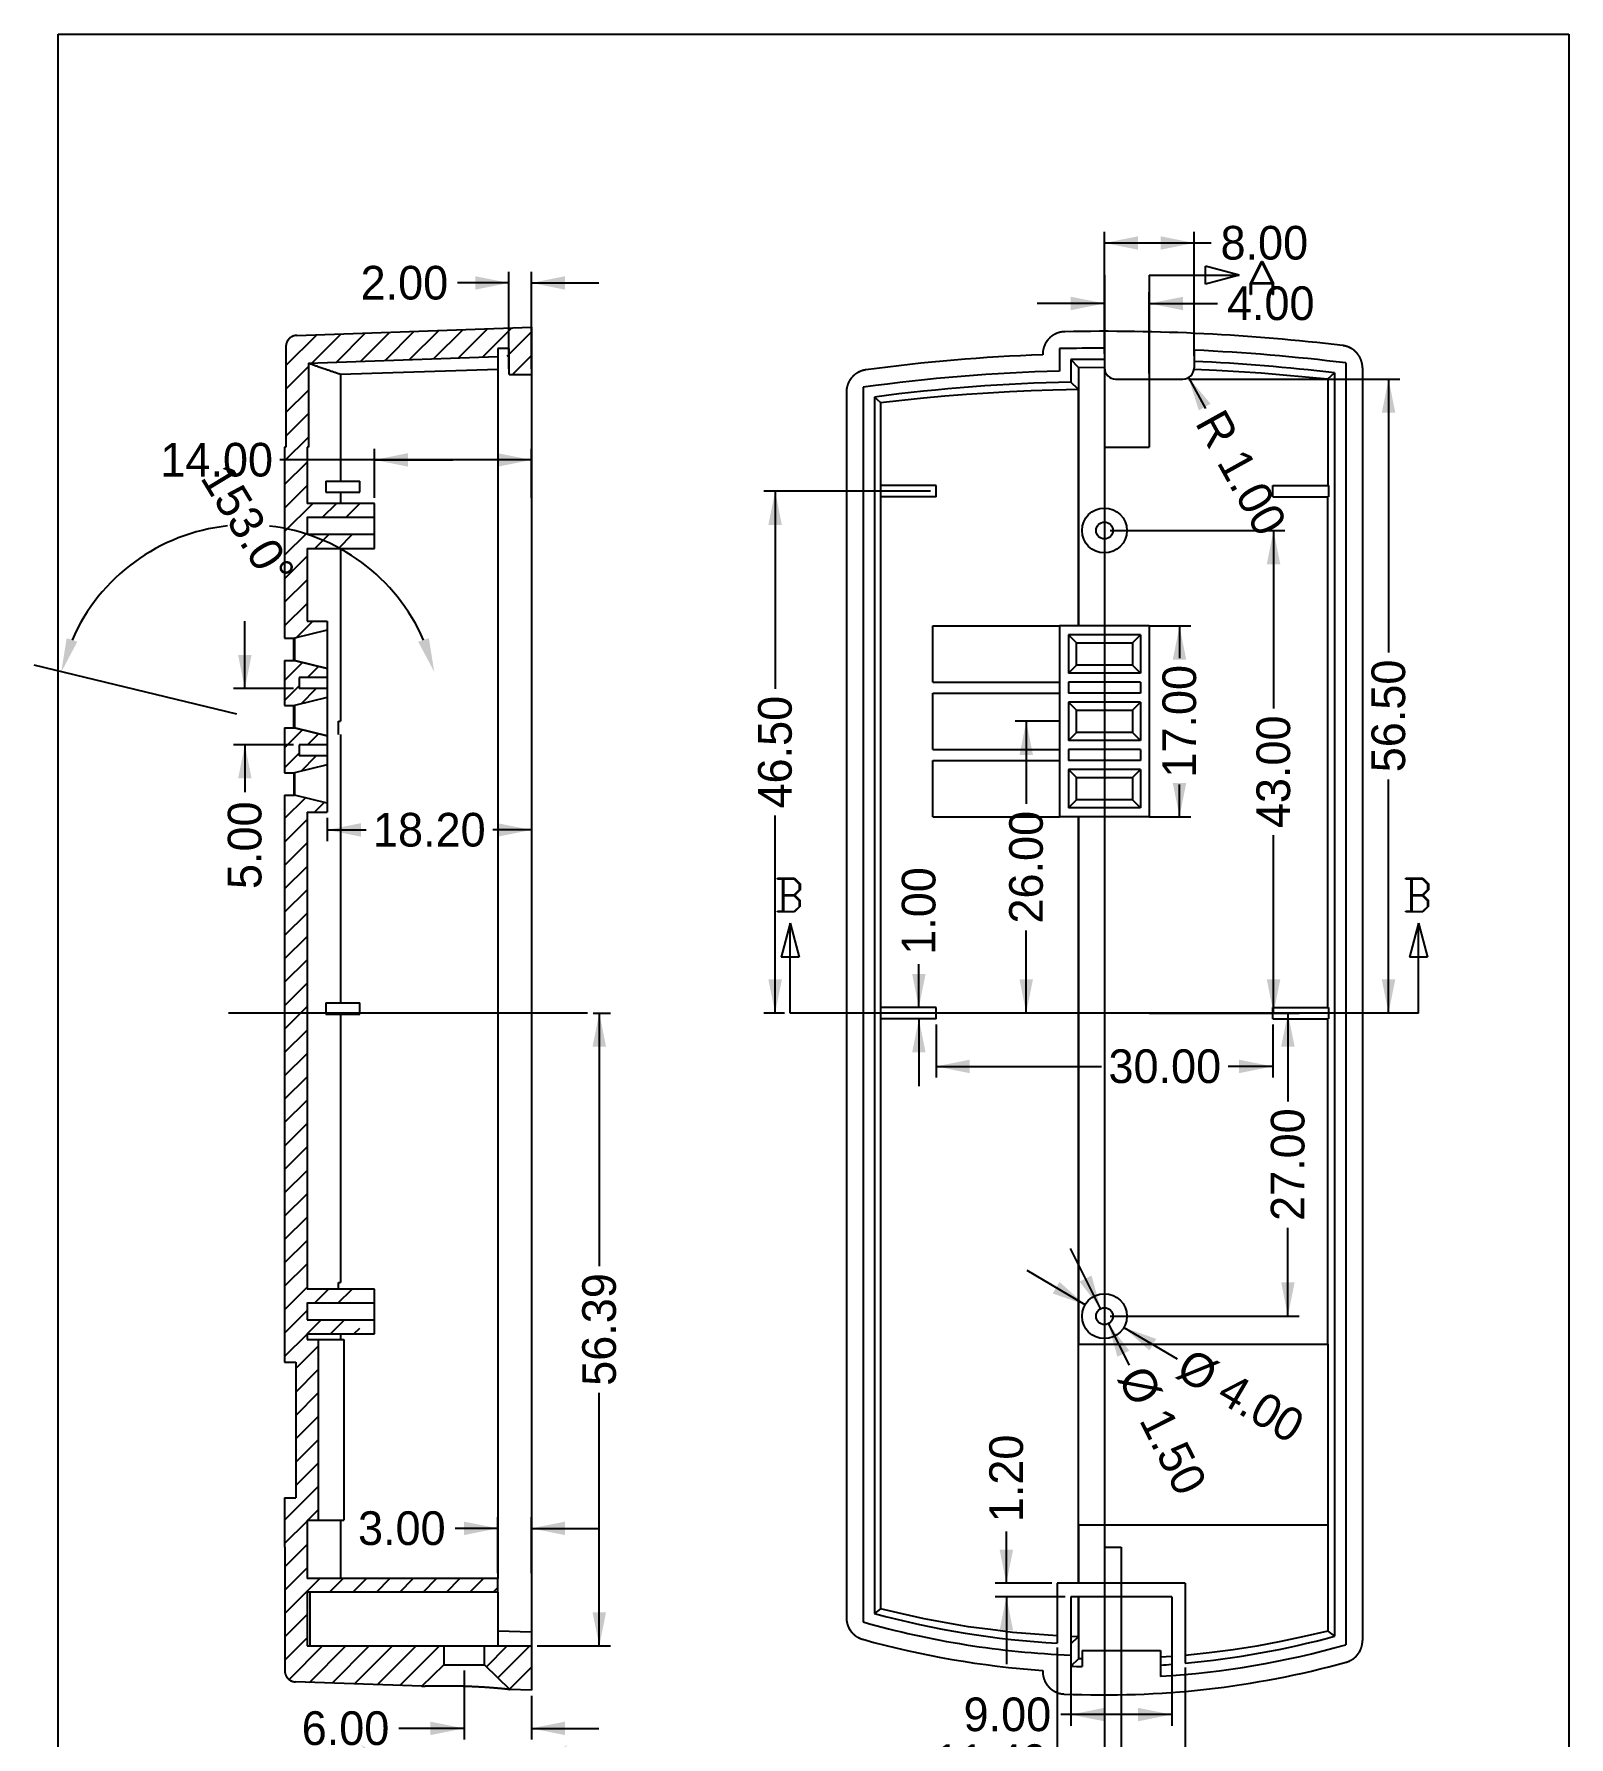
# Model space of a CAD drawing. Extents: x -373 to 90, y -105 to 127.
# Drawn here: x -46.4 to 90.4, y -24.5 to 127.2 of the extents above; entities that cross this region are included whole.
import ezdxf

# ---------------------------------------------------------------- set-up
doc = ezdxf.new("R2010")
doc.units = 0
doc.header["$MEASUREMENT"] = 0
doc.linetypes.add('DASHED', pattern=[0])
doc.linetypes.add('SOLID', pattern=[0])
doc.layers.get('Defpoints').update_dxf_attribs({"linetype": 'CONTINUOUS'})
doc.layers.add('254', color=7, linetype='SOLID')
doc.layers.add('255', color=7, linetype='SOLID')
doc.dimstyles.get("Standard").update_dxf_attribs({"dimtxt": 0.18, "dimasz": 0.18, "dimexe": 0.18, "dimexo": 0.0625, "dimgap": 0.09, "dimtad": 0, "dimtih": 1, "dimtoh": 1, "dimdec": 4, "dimzin": 0, "dimtxsty": 'STANDARD', "dimcen": 0.09, "dimazin": 3, "dimtfac": 1, "dimtdec": 4, "dimtofl": 0, "dimtmove": 0, "dimatfit": 3, "dimtolj": 1, "dimtzin": 0})

# ---------------------------------------------------------------- blocks, each defined once
blk = doc.blocks.new('*D23')
at = {"layer": '255', "color": 4, "linetype": 'SOLID'}
for p, q in [((-16.07, 85.91), (-16.07, 90.29)), ((-2.07, 85.91), (-2.07, 90.29)), ((-18.48, 89.29), (-24.48, 89.29)), ((-9.07, 89.29), (-18.48, 89.29)), ((-16.07, 89.29), (-9.07, 89.29)), ((-2.07, 89.29), (-9.07, 89.29))]:
    blk.add_line(p, q, dxfattribs=at)
for points in [[(-13.07, 89.89), (-13.07, 88.69), (-16.07, 89.29)], [(-5.07, 88.69), (-5.07, 89.89), (-2.07, 89.29)]]:
    blk.add_solid(points, dxfattribs=at)
at = {"layer": '255', "color": 4, "linetype": 'SOLID', "insert": (-30.12, 89.29), "char_height": 3, "attachment_point": 5}
blk.add_mtext('{\\H3.000000;14.00}', dxfattribs=at)
blk = doc.blocks.new('*D27')
at = {"layer": '255', "color": 4, "linetype": 'SOLID'}
for p, q in [((48.66, 13.67), (45.96, 19.03)), ((49.34, 12.33), (51.19, 8.64))]:
    blk.add_line(p, q, dxfattribs=at)
for points in [[(46.78, 16.08), (47.85, 16.62), (48.66, 13.67)], [(51.22, 9.92), (50.15, 9.38), (49.34, 12.33)]]:
    blk.add_solid(points, dxfattribs=at)
at = {"layer": '255', "color": 4, "linetype": 'SOLID', "insert": (54.14, 2.8), "char_height": 3, "attachment_point": 5, "rotation": 296.732}
blk.add_mtext('{\\H3.000000;%%C 1.50}', dxfattribs=at)
blk = doc.blocks.new('*D28')
at = {"layer": '255', "color": 4, "linetype": 'SOLID'}
for p, q in [((47.28, 14.01), (42.1, 17.06)), ((50.72, 11.99), (55.48, 9.19))]:
    blk.add_line(p, q, dxfattribs=at)
for points in [[(44.39, 15.02), (44.99, 16.05), (47.28, 14.01)], [(53.61, 10.98), (53.01, 9.95), (50.72, 11.99)]]:
    blk.add_solid(points, dxfattribs=at)
at = {"layer": '255', "color": 4, "linetype": 'SOLID', "insert": (61.12, 5.87), "char_height": 3, "attachment_point": 5, "rotation": 329.5379}
blk.add_mtext('{\\H3.000000;%%C 4.00}', dxfattribs=at)
blk = doc.blocks.new('*D29')
at = {"layer": '255', "color": 4, "linetype": 'SOLID'}
blk.add_line((56.48, 96.63), (58.01, 93.87), dxfattribs=at)
blk.add_solid([(58.46, 94.29), (57.41, 93.71), (56.48, 96.63)], dxfattribs=at)
at = {"layer": '255', "color": 4, "linetype": 'SOLID', "insert": (61.18, 88.14), "char_height": 3, "attachment_point": 5, "rotation": 298.9651}
blk.add_mtext('{\\H3.000000;R 1.00}', dxfattribs=at)
blk = doc.blocks.new('*D30')
at = {"layer": '255', "color": 4, "linetype": 'SOLID'}
for p, q in [((32.46, 40.5), (32.46, 44.35)), ((33.5, 40.5), (31.46, 40.5)), ((33.5, 39.5), (31.46, 39.5)), ((32.46, 39.5), (32.46, 33.5))]:
    blk.add_line(p, q, dxfattribs=at)
for points in [[(31.86, 43.5), (33.06, 43.5), (32.46, 40.5)], [(33.06, 36.5), (31.86, 36.5), (32.46, 39.5)]]:
    blk.add_solid(points, dxfattribs=at)
at = {"layer": '255', "color": 4, "linetype": 'SOLID', "insert": (32.46, 49.1), "char_height": 3, "attachment_point": 5, "rotation": 90}
blk.add_mtext('{\\H3.000000;1.00}', dxfattribs=at)
blk = doc.blocks.new('*D31')
at = {"layer": '255', "color": 4, "linetype": 'SOLID'}
for p, q in [((40.26, -10.8), (40.26, -6.2)), ((44.3, -10.8), (39.26, -10.8)), ((45.5, -12), (39.26, -12)), ((40.26, -12), (40.26, -18))]:
    blk.add_line(p, q, dxfattribs=at)
for points in [[(39.66, -7.8), (40.86, -7.8), (40.26, -10.8)], [(40.86, -15), (39.66, -15), (40.26, -12)]]:
    blk.add_solid(points, dxfattribs=at)
at = {"layer": '255', "color": 4, "linetype": 'SOLID', "insert": (40.26, -1.46), "char_height": 3, "attachment_point": 5, "rotation": 90}
blk.add_mtext('{\\H3.000000;1.20}', dxfattribs=at)
blk = doc.blocks.new('*D32')
at = {"layer": '255', "color": 4, "linetype": 'SOLID'}
for p, q in [((64.5, 40), (66.35, 40)), ((65.35, 40), (65.35, 32.14)), ((65.35, 13), (65.35, 20.86)), ((49.5, 13), (66.35, 13))]:
    blk.add_line(p, q, dxfattribs=at)
for points in [[(65.95, 37), (64.75, 37), (65.35, 40)], [(64.75, 16), (65.95, 16), (65.35, 13)]]:
    blk.add_solid(points, dxfattribs=at)
at = {"layer": '255', "color": 4, "linetype": 'SOLID', "insert": (65.35, 26.5), "char_height": 3, "attachment_point": 5, "rotation": 90}
blk.add_mtext('{\\H3.000000;27.00}', dxfattribs=at)
blk = doc.blocks.new('*D33')
at = {"layer": '255', "color": 4, "linetype": 'SOLID'}
for p, q in [((56.5, 96.5), (75.32, 96.5)), ((74.32, 96.5), (74.32, 72.12)), ((74.32, 40), (74.32, 60.83)), ((76.5, 40), (73.32, 40))]:
    blk.add_line(p, q, dxfattribs=at)
for points in [[(74.92, 93.5), (73.72, 93.5), (74.32, 96.5)], [(73.72, 43), (74.92, 43), (74.32, 40)]]:
    blk.add_solid(points, dxfattribs=at)
at = {"layer": '255', "color": 4, "linetype": 'SOLID', "insert": (74.32, 66.48), "char_height": 3, "attachment_point": 5, "rotation": 90}
blk.add_mtext('{\\H3.000000;56.50}', dxfattribs=at)
blk = doc.blocks.new('*D34')
at = {"layer": '255', "color": 4, "linetype": 'SOLID'}
for p, q in [((33.5, 86.5), (18.65, 86.5)), ((19.65, 86.5), (19.65, 68.89)), ((19.65, 40), (19.65, 57.61)), ((20.5, 40), (18.65, 40))]:
    blk.add_line(p, q, dxfattribs=at)
for points in [[(20.25, 83.5), (19.05, 83.5), (19.65, 86.5)], [(19.05, 43), (20.25, 43), (19.65, 40)]]:
    blk.add_solid(points, dxfattribs=at)
at = {"layer": '255', "color": 4, "linetype": 'SOLID', "insert": (19.65, 63.25), "char_height": 3, "attachment_point": 5, "rotation": 90}
blk.add_mtext('{\\H3.000000;46.50}', dxfattribs=at)
blk = doc.blocks.new('*D35')
at = {"layer": '255', "color": 4, "linetype": 'SOLID'}
for p, q in [((49.5, 83), (65.07, 83)), ((64.07, 83), (64.07, 67.14)), ((64.07, 40), (64.07, 55.86)), ((53, 40), (65.07, 40))]:
    blk.add_line(p, q, dxfattribs=at)
for points in [[(64.67, 80), (63.47, 80), (64.07, 83)], [(63.47, 43), (64.67, 43), (64.07, 40)]]:
    blk.add_solid(points, dxfattribs=at)
at = {"layer": '255', "color": 4, "linetype": 'SOLID', "insert": (64.07, 61.5), "char_height": 3, "attachment_point": 5, "rotation": 90}
blk.add_mtext('{\\H3.000000;43.00}', dxfattribs=at)
blk = doc.blocks.new('*D36')
at = {"layer": '255', "color": 4, "linetype": 'SOLID'}
for p, q in [((53, 74.5), (56.69, 74.5)), ((55.69, 74.5), (55.69, 71.64)), ((55.69, 57.5), (55.69, 60.36)), ((53, 57.5), (56.69, 57.5))]:
    blk.add_line(p, q, dxfattribs=at)
for points in [[(56.29, 71.5), (55.09, 71.5), (55.69, 74.5)], [(55.09, 60.5), (56.29, 60.5), (55.69, 57.5)]]:
    blk.add_solid(points, dxfattribs=at)
at = {"layer": '255', "color": 4, "linetype": 'SOLID', "insert": (55.69, 66), "char_height": 3, "attachment_point": 5, "rotation": 90}
blk.add_mtext('{\\H3.000000;17.00}', dxfattribs=at)
blk = doc.blocks.new('*D37')
at = {"layer": '255', "color": 4, "linetype": 'SOLID'}
for p, q in [((45, 66), (41.03, 66)), ((42.03, 66), (42.03, 58.64)), ((42.03, 40), (42.03, 47.36)), ((46.14, 40), (41.03, 40))]:
    blk.add_line(p, q, dxfattribs=at)
for points in [[(42.63, 63), (41.43, 63), (42.03, 66)], [(41.43, 43), (42.63, 43), (42.03, 40)]]:
    blk.add_solid(points, dxfattribs=at)
at = {"layer": '255', "color": 4, "linetype": 'SOLID', "insert": (42.03, 53), "char_height": 3, "attachment_point": 5, "rotation": 90}
blk.add_mtext('{\\H3.000000;26.00}', dxfattribs=at)
blk = doc.blocks.new('*D38')
at = {"layer": '255', "color": 4, "linetype": 'SOLID'}
for p, q in [((44.8, -16.53), (44.8, -27.67)), ((56.2, -18.31), (56.2, -27.67)), ((44.8, -26.67), (44.52, -26.67)), ((44.8, -26.67), (44.8, -26.67)), ((56.2, -26.67), (44.8, -26.67))]:
    blk.add_line(p, q, dxfattribs=at)
for points in [[(47.8, -26.07), (47.8, -27.27), (44.8, -26.67)], [(53.2, -27.27), (53.2, -26.07), (56.2, -26.67)]]:
    blk.add_solid(points, dxfattribs=at)
at = {"layer": '255', "color": 4, "linetype": 'SOLID', "insert": (38.87, -26.67), "char_height": 3, "attachment_point": 5}
blk.add_mtext('{\\H3.000000;11.40}', dxfattribs=at)
blk = doc.blocks.new('*D40')
at = {"layer": '255', "color": 4, "linetype": 'SOLID'}
for p, q in [((46, -14.54), (46, -23.5)), ((55, -15.46), (55, -23.5)), ((46, -22.5), (45.1, -22.5)), ((46, -22.5), (46, -22.5)), ((55, -22.5), (46, -22.5))]:
    blk.add_line(p, q, dxfattribs=at)
for points in [[(49, -21.9), (49, -23.1), (46, -22.5)], [(52, -23.1), (52, -21.9), (55, -22.5)]]:
    blk.add_solid(points, dxfattribs=at)
at = {"layer": '255', "color": 4, "linetype": 'SOLID', "insert": (40.35, -22.5), "char_height": 3, "attachment_point": 5}
blk.add_mtext('{\\H3.000000;9.00}', dxfattribs=at)
blk = doc.blocks.new('*D41')
at = {"layer": '255', "color": 4, "linetype": 'SOLID'}
for p, q in [((34, 39), (34, 34.25)), ((64, 39), (64, 34.25)), ((34, 35.25), (48.74, 35.25)), ((64, 35.25), (60.02, 35.25))]:
    blk.add_line(p, q, dxfattribs=at)
for points in [[(37, 35.85), (37, 34.65), (34, 35.25)], [(61, 34.65), (61, 35.85), (64, 35.25)]]:
    blk.add_solid(points, dxfattribs=at)
at = {"layer": '255', "color": 4, "linetype": 'SOLID', "insert": (54.38, 35.25), "char_height": 3, "attachment_point": 5}
blk.add_mtext('{\\H3.000000;30.00}', dxfattribs=at)
blk = doc.blocks.new('*D42')
at = {"layer": '255', "color": 4, "linetype": 'SOLID'}
for p, q in [((49, 98.75), (49, 109.62)), ((57, 98.57), (57, 109.62)), ((49, 108.62), (57, 108.62)), ((57, 108.62), (57, 108.62)), ((57, 108.62), (58.5, 108.62))]:
    blk.add_line(p, q, dxfattribs=at)
for points in [[(52, 109.22), (52, 108.02), (49, 108.62)], [(54, 108.02), (54, 109.22), (57, 108.62)]]:
    blk.add_solid(points, dxfattribs=at)
at = {"layer": '255', "color": 4, "linetype": 'SOLID', "insert": (63.25, 108.62), "char_height": 3, "attachment_point": 5}
blk.add_mtext('{\\H3.000000;8.00}', dxfattribs=at)
blk = doc.blocks.new('*D43')
at = {"layer": '255', "color": 4, "linetype": 'SOLID'}
for p, q in [((49, 105.25), (49, 102.23)), ((49, 103.23), (43, 103.23)), ((53, 97), (53, 104.23)), ((53, 103.23), (59.07, 103.23))]:
    blk.add_line(p, q, dxfattribs=at)
for points in [[(46, 102.63), (46, 103.83), (49, 103.23)], [(56, 103.83), (56, 102.63), (53, 103.23)]]:
    blk.add_solid(points, dxfattribs=at)
at = {"layer": '255', "color": 4, "linetype": 'SOLID', "insert": (63.82, 103.23), "char_height": 3, "attachment_point": 5}
blk.add_mtext('{\\H3.000000;4.00}', dxfattribs=at)
blk = doc.blocks.new('*D44')
at = {"layer": '255', "color": 0, "linetype": 'SOLID'}
for p, q in [((-17.98, -25.9), (-19.06, -26.95)), ((1.85, -25.9), (2.93, -26.95))]:
    blk.add_line(p, q, dxfattribs=at)
for start, end in [(237.4754, 243.2197), (295.2789, 302.5246)]:
    blk.add_arc((-8.07, -16.33), 12.79, start, end, dxfattribs=at)
for points in [[(-15.26, -27.49), (-14.62, -26.72), (-17.26, -25.21)], [(-1.51, -26.72), (-0.88, -27.49), (1.13, -25.21)]]:
    blk.add_solid(points, dxfattribs=at)
at = {"layer": 'Defpoints', "color": 0, "linetype": 'SOLID'}
for p in [(-8.07, -16.33), (-8.07, -16.33), (-17.26, -25.21), (1.13, -25.21), (-4.69, -28.66)]:
    blk.add_point(p, dxfattribs=at)
at = {"layer": '255', "color": 0, "linetype": 'SOLID', "insert": (-8.07, -29.11), "char_height": 3, "attachment_point": 5, "rotation": 356.1299}
blk.add_mtext('\\A1;92.0°', dxfattribs=at)
blk = doc.blocks.new('*D45')
at = {"layer": '255', "color": 4, "linetype": 'SOLID'}
for p, q in [((-8.07, -18.57), (-8.07, -24.73)), ((-2.07, -20.82), (-2.07, -24.73)), ((-8.07, -23.73), (-13.9, -23.73)), ((-2.07, -23.73), (3.93, -23.73))]:
    blk.add_line(p, q, dxfattribs=at)
for points in [[(-11.07, -24.33), (-11.07, -23.13), (-8.07, -23.73)], [(0.93, -23.13), (0.93, -24.33), (-2.07, -23.73)]]:
    blk.add_solid(points, dxfattribs=at)
at = {"layer": '255', "color": 4, "linetype": 'SOLID', "insert": (-18.64, -23.73), "char_height": 3, "attachment_point": 5}
blk.add_mtext('{\\H3.000000;6.00}', dxfattribs=at)
blk = doc.blocks.new('*D46')
at = {"layer": '255', "color": 4, "linetype": 'SOLID'}
for p, q in [((3.43, 40), (4.98, 40)), ((3.98, 40), (3.98, 17.45)), ((3.98, -16.39), (3.98, 6.16)), ((-1.57, -16.39), (4.98, -16.39))]:
    blk.add_line(p, q, dxfattribs=at)
for points in [[(4.58, 37), (3.38, 37), (3.98, 40)], [(3.38, -13.39), (4.58, -13.39), (3.98, -16.39)]]:
    blk.add_solid(points, dxfattribs=at)
at = {"layer": '255', "color": 4, "linetype": 'SOLID', "insert": (3.98, 11.81), "char_height": 3, "attachment_point": 5, "rotation": 90}
blk.add_mtext('{\\H3.000000;56.39}', dxfattribs=at)
blk = doc.blocks.new('*D47')
at = {"layer": '255', "color": 4, "linetype": 'SOLID'}
for p, q in [((-5.07, -5.91), (-8.88, -5.91)), ((-5.07, -9.89), (-5.07, -4.91)), ((-2.07, -9.89), (-2.07, -4.91)), ((-2.07, -5.91), (3.93, -5.91))]:
    blk.add_line(p, q, dxfattribs=at)
for points in [[(-8.07, -6.51), (-8.07, -5.31), (-5.07, -5.91)], [(0.93, -5.31), (0.93, -6.51), (-2.07, -5.91)]]:
    blk.add_solid(points, dxfattribs=at)
at = {"layer": '255', "color": 4, "linetype": 'SOLID', "insert": (-13.62, -5.91), "char_height": 3, "attachment_point": 5}
blk.add_mtext('{\\H3.000000;3.00}', dxfattribs=at)
blk = doc.blocks.new('*D48')
at = {"layer": '255', "color": 4, "linetype": 'SOLID'}
for p, q in [((-27.61, 68.91), (-27.61, 74.91)), ((-23.27, 68.91), (-28.61, 68.91)), ((-23.27, 63.91), (-28.61, 63.91)), ((-27.61, 63.91), (-27.61, 59.7))]:
    blk.add_line(p, q, dxfattribs=at)
for points in [[(-28.21, 71.91), (-27.01, 71.91), (-27.61, 68.91)], [(-27.01, 60.91), (-28.21, 60.91), (-27.61, 63.91)]]:
    blk.add_solid(points, dxfattribs=at)
at = {"layer": '255', "color": 4, "linetype": 'SOLID', "insert": (-27.61, 54.96), "char_height": 3, "attachment_point": 5, "rotation": 90}
blk.add_mtext('{\\H3.000000;5.00}', dxfattribs=at)
blk = doc.blocks.new('*D49')
at = {"layer": '255', "color": 4, "linetype": 'SOLID'}
for p, q in [((-20.27, 57.41), (-20.27, 55.32)), ((-20.27, 56.32), (-16.81, 56.32)), ((-2.07, 56.32), (-5.52, 56.32)), ((-2.07, 57.41), (-2.07, 55.32))]:
    blk.add_line(p, q, dxfattribs=at)
for points in [[(-17.27, 56.92), (-17.27, 55.72), (-20.27, 56.32)], [(-5.07, 55.72), (-5.07, 56.92), (-2.07, 56.32)]]:
    blk.add_solid(points, dxfattribs=at)
at = {"layer": '255', "color": 4, "linetype": 'SOLID', "insert": (-11.17, 56.32), "char_height": 3, "attachment_point": 5}
blk.add_mtext('{\\H3.000000;18.20}', dxfattribs=at)
blk = doc.blocks.new('*D50')
at = {"layer": '255', "color": 0, "linetype": 'SOLID'}
blk.add_line((-28.32, 66.65), (-46.4, 70.99), dxfattribs=at)
for start, end in [(96.0542, 156.4305), (23.5695, 83.5271)]:
    blk.add_arc((-27.35, 66.41), 17.09, start, end, dxfattribs=at)
for points in [[(-42.54, 73.09), (-43.49, 73.41), (-43.97, 70.4)], [(-11.21, 73.41), (-12.16, 73.09), (-10.73, 70.4)]]:
    blk.add_solid(points, dxfattribs=at)
at = {"layer": 'Defpoints', "color": 0, "linetype": 'SOLID'}
for p in [(-19.99, 81.84), (-10.73, 70.4), (-27.35, 66.41), (-27.35, 66.41), (-10.73, 62.42)]:
    blk.add_point(p, dxfattribs=at)
at = {"layer": '255', "color": 0, "linetype": 'SOLID', "insert": (-27.35, 83.5), "char_height": 3, "attachment_point": 5, "rotation": 301.2898}
blk.add_mtext('\\A1;153.0°', dxfattribs=at)
blk = doc.blocks.new('*D51')
at = {"layer": '255', "color": 4, "linetype": 'SOLID'}
for p, q in [((-4.07, 105.06), (-8.65, 105.06)), ((-4.07, 97.41), (-4.07, 106.06)), ((-2.07, 97.41), (-2.07, 106.06)), ((-2.07, 105.06), (3.93, 105.06))]:
    blk.add_line(p, q, dxfattribs=at)
for points in [[(-7.07, 104.46), (-7.07, 105.66), (-4.07, 105.06)], [(0.93, 105.66), (0.93, 104.46), (-2.07, 105.06)]]:
    blk.add_solid(points, dxfattribs=at)
at = {"layer": '255', "color": 4, "linetype": 'SOLID', "insert": (-13.39, 105.06), "char_height": 3, "attachment_point": 5}
blk.add_mtext('{\\H3.000000;2.00}', dxfattribs=at)

msp = doc.modelspace()

# ---------------------------------------------------------------- linework, layer by layer
at = {"layer": '254', "color": 4, "linetype": 'SOLID'}
for p, q in [((-44.254, -104.711), (-44.254, 127.235)), ((-44.254, 127.235), (90.399, 127.235)), ((90.399, 127.235), (90.399, -104.711))]:
    msp.add_line(p, q, dxfattribs=at)
at = {"layer": '255', "color": 1, "linetype": 'SOLID'}
for p, q in [((58, 104.946), (58, 106.554)), ((61, 105.75), (58, 106.554)), ((62.014, 105.012), (62.997, 106.978)), ((63.037, 106.903), (62.1, 105.029)), ((62.997, 106.978), (63.077, 106.978)), ((63.974, 105.029), (63.037, 106.903)), ((63.077, 106.978), (64.06, 105.012)), ((53, 105.75), (61, 105.75)), ((61, 105.75), (58, 104.946)), ((62.014, 104.02), (62.014, 105.012)), ((62.087, 104.972), (62.087, 104.02)), ((63.987, 104.972), (62.087, 104.972)), ((63.974, 105.029), (62.1, 105.029)), ((63.987, 104.02), (63.987, 104.972)), ((64.06, 104.02), (64.06, 105.012)), ((62.087, 104.02), (62.014, 104.02)), ((64.06, 104.02), (63.987, 104.02)), ((19.87, 52.019), (21.366, 52.019)), ((19.87, 51.948), (19.87, 52.019)), ((20.335, 51.948), (19.87, 51.948)), ((20.335, 49.076), (20.335, 51.948)), ((20.392, 51.945), (20.392, 50.529)), ((21.335, 51.945), (20.392, 51.945)), ((21.808, 51.471), (21.335, 51.945)), ((21.366, 52.019), (21.881, 51.508)), ((75.87, 52.019), (77.366, 52.019)), ((75.87, 51.948), (75.87, 52.019)), ((76.335, 51.948), (75.87, 51.948)), ((76.335, 49.076), (76.335, 51.948)), ((76.392, 51.945), (76.392, 50.529)), ((77.335, 51.945), (76.392, 51.945)), ((77.808, 51.471), (77.335, 51.945)), ((77.366, 52.019), (77.881, 51.508)), ((20.392, 50.529), (21.335, 50.529)), ((20.392, 50.456), (20.392, 49.042)), ((21.335, 50.456), (20.392, 50.456)), ((21.808, 51.002), (21.335, 50.529)), ((21.808, 49.984), (21.335, 50.456)), ((21.881, 50.994), (21.402, 50.519)), ((21.402, 50.519), (21.881, 50.029)), ((21.808, 51.002), (21.808, 51.471)), ((21.881, 51.508), (21.881, 50.994)), ((76.392, 50.529), (77.335, 50.529)), ((76.392, 50.456), (76.392, 49.042)), ((77.335, 50.456), (76.392, 50.456)), ((77.808, 51.002), (77.335, 50.529)), ((77.808, 49.984), (77.335, 50.456)), ((77.881, 50.994), (77.402, 50.519)), ((77.402, 50.519), (77.881, 50.029)), ((77.808, 51.002), (77.808, 51.471)), ((77.881, 51.508), (77.881, 50.994)), ((19.87, 49.076), (20.335, 49.076)), ((19.87, 49.019), (19.87, 49.076)), ((21.366, 49.019), (19.87, 49.019)), ((20.392, 49.042), (21.335, 49.042)), ((21.808, 49.514), (21.335, 49.042)), ((21.881, 49.515), (21.366, 49.019)), ((21.808, 49.514), (21.808, 49.984)), ((21.881, 49.515), (21.881, 50.029)), ((75.87, 49.076), (76.335, 49.076)), ((75.87, 49.019), (75.87, 49.076)), ((77.366, 49.019), (75.87, 49.019)), ((76.392, 49.042), (77.335, 49.042)), ((77.808, 49.514), (77.335, 49.042)), ((77.881, 49.515), (77.366, 49.019)), ((77.808, 49.514), (77.808, 49.984)), ((77.881, 49.515), (77.881, 50.029)), ((21, 48), (20.196, 45)), ((21, 48), (21.804, 45)), ((21, 40), (21, 48)), ((77, 48), (76.196, 45)), ((77, 48), (77.804, 45)), ((77, 40), (77, 48)), ((21.804, 45), (20.196, 45)), ((77.804, 45), (76.196, 45))]:
    msp.add_line(p, q, dxfattribs=at)
at = {"layer": '255', "color": 1, "linetype": 'DASHED'}
for p, q in [((49, 105.75), (49, -25.75)), ((53, 105.75), (53, 90.412)), ((49, 90.412), (53, 90.412)), ((2.934, 40), (-29.066, 40)), ((77, 40), (21, 40)), ((49, -7.588), (50.5, -7.588)), ((50.5, -7.588), (50.5, -25.75))]:
    msp.add_line(p, q, dxfattribs=at)
at = {"layer": '255', "color": 6, "linetype": 'SOLID'}
for p, q in [((-23.952, 97.703), (-21.206, 100.448)), ((-21.623, 97.933), (-19.032, 100.524)), ((-19.449, 98.009), (-16.858, 100.6)), ((-17.275, 98.085), (-14.684, 100.676)), ((-15.101, 98.161), (-12.51, 100.752)), ((-12.927, 98.237), (-10.336, 100.828)), ((-10.753, 98.313), (-8.161, 100.904)), ((-8.578, 98.389), (-5.987, 100.98)), ((-6.404, 98.465), (-3.813, 101.056)), ((-4.23, 98.541), (-2.066, 100.705)), ((-23.666, 100.087), (-23.664, 100.089)), ((-23.952, 95.605), (-21.948, 97.608)), ((-3.761, 96.912), (-2.066, 98.607)), ((-23.952, 93.507), (-21.948, 95.51)), ((-23.952, 91.408), (-21.948, 93.412)), ((-24.066, 89.196), (-21.948, 91.314)), ((-24.066, 87.098), (-22.066, 89.098)), ((-24.066, 84.999), (-22.066, 86.999)), ((-24.066, 82.901), (-21.555, 85.412)), ((-20.707, 84.162), (-19.457, 85.412)), ((-18.609, 84.162), (-17.366, 85.405)), ((-24.066, 80.803), (-22.066, 82.803)), ((-21.359, 81.412), (-20.109, 82.662)), ((-19.261, 81.412), (-18.011, 82.662)), ((-24.066, 78.705), (-22.066, 80.705)), ((-24.066, 76.607), (-22.066, 78.607)), ((-24.066, 74.508), (-22.066, 76.508)), ((-23.027, 73.449), (-21.564, 74.912)), ((-20.266, 74.112), (-20.266, 74.112)), ((-24.066, 71.412), (-24.066, 71.412)), ((-24.066, 69.637), (-22.464, 71.24)), ((-22.016, 69.912), (-21.032, 70.896)), ((-24.066, 67.862), (-22.766, 69.162)), ((-22.602, 67.551), (-21.241, 68.912)), ((-20.266, 68.112), (-20.266, 68.112)), ((-24.066, 65.412), (-24.066, 65.412)), ((-24.066, 63.637), (-22.464, 65.24)), ((-22.016, 63.912), (-21.032, 64.896)), ((-24.066, 61.862), (-22.766, 63.162)), ((-22.602, 61.551), (-21.241, 62.912)), ((-20.266, 62.112), (-20.266, 62.112)), ((-24.066, 59.412), (-24.066, 59.412)), ((-24.066, 57.328), (-22.215, 59.18)), ((-21.399, 57.912), (-20.534, 58.776)), ((-24.066, 55.245), (-22.066, 57.245)), ((-24.066, 53.161), (-22.066, 55.161)), ((-24.066, 51.078), (-22.066, 53.078)), ((-24.066, 48.994), (-22.066, 50.994)), ((-24.066, 46.91), (-22.066, 48.91)), ((-24.066, 44.827), (-22.066, 46.827)), ((-24.066, 42.743), (-22.066, 44.743)), ((-24.066, 40.66), (-22.066, 42.66)), ((-24.066, 38.576), (-22.066, 40.576)), ((-24.066, 36.492), (-22.066, 38.492)), ((-24.066, 34.409), (-22.066, 36.409)), ((-24.066, 32.325), (-22.066, 34.325)), ((-24.066, 30.242), (-22.066, 32.242)), ((-24.066, 28.158), (-22.066, 30.158)), ((-24.066, 26.074), (-22.066, 28.074)), ((-24.066, 23.991), (-22.066, 25.991)), ((-24.066, 21.907), (-22.066, 23.907)), ((-24.066, 19.824), (-22.066, 21.824)), ((-24.066, 17.74), (-22.066, 19.74)), ((-24.066, 15.657), (-22.066, 17.657)), ((-24.066, 13.573), (-22.066, 15.573)), ((-21.394, 14.162), (-20.144, 15.412)), ((-19.31, 14.162), (-18.06, 15.412)), ((-24.066, 11.489), (-22.062, 13.493)), ((-22.06, 11.412), (-20.81, 12.662)), ((-19.976, 11.412), (-18.726, 12.662)), ((-24.066, 9.406), (-22.066, 11.406)), ((-17.893, 11.412), (-17.366, 11.939)), ((-23.066, 8.322), (-21.066, 10.322)), ((-23.066, 6.239), (-21.066, 8.239)), ((-23.066, 4.155), (-21.066, 6.155)), ((-23.066, 2.071), (-21.066, 4.071)), ((-23.066, -0.012), (-21.066, 1.988)), ((-23.066, -2.096), (-21.066, -0.096)), ((-24.066, -5.179), (-21.066, -2.179)), ((-21.991, -5.188), (-21.066, -4.263)), ((-24.066, -7.263), (-22.066, -5.263)), ((-24.05, -9.33), (-22.066, -7.347)), ((-24.05, -11.414), (-22.05, -9.414)), ((-24.05, -13.498), (-20.94, -10.388)), ((-20.057, -11.588), (-18.857, -10.388)), ((-17.973, -11.588), (-16.773, -10.388)), ((-15.89, -11.588), (-14.69, -10.388)), ((-13.806, -11.588), (-12.606, -10.388)), ((-11.723, -11.588), (-10.523, -10.388)), ((-9.639, -11.588), (-8.439, -10.388)), ((-7.555, -11.588), (-6.355, -10.388)), ((-5.472, -11.588), (-5.066, -11.182)), ((-24.05, -15.581), (-22.05, -13.581)), ((-24.05, -17.665), (-22.05, -15.664)), ((-23.673, -19.372), (-20.69, -16.388)), ((-21.851, -19.633), (-18.606, -16.388)), ((-19.838, -19.703), (-16.523, -16.388)), ((-17.825, -19.774), (-14.439, -16.388)), ((-15.811, -19.844), (-12.355, -16.388)), ((-13.798, -19.914), (-10.272, -16.388)), ((-6.266, -16.388), (-6.266, -16.388)), ((-6.085, -18.241), (-4.232, -16.388)), ((-5.05, -19.24), (-2.198, -16.388)), ((-9.868, -18.068), (-9.866, -18.066)), ((-4.015, -20.239), (-2.066, -18.29)), ((-2.066, -20.324), (-2.066, -20.324))]:
    msp.add_line(p, q, dxfattribs=at)
at = {"layer": '255', "color": 3, "linetype": 'SOLID'}
for p, q in [((-22.986, 100.386), (-2.066, 101.117)), ((-2.066, 101.117), (-2.066, 96.912)), ((-23.952, 99.388), (-23.952, 90.412)), ((-4.066, 99.205), (-5.066, 99.205)), ((-5.066, 99.205), (-5.066, -10.388)), ((-4.066, 96.912), (-4.066, 99.205)), ((43.5, 98.716), (43.5, 98.654)), ((45, 99.205), (45, 97.199)), ((49, 99.25), (49, 97.5)), ((57, 99.069), (57, 97.5)), ((-21.948, 97.922), (-5.066, 98.512)), ((-21.948, 97.922), (-21.948, 90.412)), ((-19.087, 96.931), (-5.066, 97.367)), ((46.697, 97.538), (46, 98.224)), ((46, 98.224), (46, 96.221)), ((46.697, 97.538), (48.998, 97.552)), ((46.697, 97.538), (46.697, 74.5)), ((56.995, 97.385), (58.982, 97.278)), ((58.982, 97.278), (60.969, 97.158)), ((60.969, 97.158), (62.956, 97.039)), ((70.5, 97.936), (70.5, -16.288)), ((72, 97.494), (72, -15.909)), ((-19.087, 96.931), (-19.087, 87.412)), ((-4.066, 96.912), (-2.066, 96.912)), ((-2.066, 96.912), (-2.066, -15.114)), ((27.5, 95.766), (27.5, -14.248)), ((46.645, 95.587), (46, 96.221)), ((50, 96.5), (56, 96.5)), ((62.956, 97.039), (64.94, 96.873)), ((64.94, 96.873), (66.923, 96.696)), ((66.923, 96.696), (68.906, 96.519)), ((68.906, 96.519), (69.5, 97.049)), ((68.906, 96.519), (68.906, 87)), ((69.5, 97.049), (69.5, -15.526)), ((26, 95.331), (26, -13.871)), ((29.041, 94.418), (28.5, 94.893)), ((28.5, 94.893), (28.5, -13.49)), ((29.041, 94.418), (30.956, 94.624)), ((29.041, 94.418), (29.041, 87)), ((30.956, 94.624), (32.871, 94.829)), ((32.871, 94.829), (34.789, 94.992)), ((34.789, 94.992), (36.708, 95.153)), ((36.708, 95.153), (38.63, 95.273)), ((38.63, 95.273), (40.552, 95.391)), ((40.552, 95.391), (42.476, 95.466)), ((42.476, 95.466), (44.4, 95.541)), ((44.4, 95.541), (45.6, 95.57)), ((45.6, 95.57), (46.645, 95.587)), ((46.645, 95.587), (46.645, 74.5)), ((-23.952, 90.412), (-24.066, 90.412)), ((-24.066, 90.412), (-24.066, 73.412)), ((-21.948, 90.412), (-22.066, 90.412)), ((-22.066, 90.412), (-22.066, 85.412)), ((-20.391, 87.412), (-17.366, 87.412)), ((-20.391, 87.412), (-20.391, 86.412)), ((-17.366, 86.412), (-17.366, 87.412)), ((34, 87), (29.034, 87)), ((29.034, 87), (29.034, 86)), ((34, 86), (34, 87)), ((64, 86), (64, 87)), ((64, 87), (68.966, 87)), ((68.966, 87), (68.966, 86)), ((-16.066, 85.412), (-22.066, 85.412)), ((-20.391, 86.412), (-17.366, 86.412)), ((-19.087, 86.412), (-19.087, 85.412)), ((-16.066, 84.162), (-16.066, 85.412)), ((34, 86), (29.034, 86)), ((29.041, 86), (29.041, 40.5)), ((64, 86), (68.966, 86)), ((68.906, 40.5), (68.906, 86)), ((-16.066, 84.162), (-22.066, 84.162)), ((-22.066, 84.162), (-22.066, 82.662)), ((-16.066, 82.662), (-16.066, 84.162)), ((-22.066, 82.662), (-16.066, 82.662)), ((-16.066, 81.412), (-16.066, 82.662)), ((-22.066, 81.412), (-16.066, 81.412)), ((-22.066, 81.412), (-22.066, 74.912)), ((-19.087, 81.412), (-19.087, 66.012)), ((-22.066, 74.912), (-20.266, 74.912)), ((-20.266, 74.912), (-20.266, 74.112)), ((33.702, 74.5), (45, 74.5)), ((33.702, 69.5), (33.702, 74.5)), ((45, 74.5), (45, 57.5)), ((53, 74.5), (45, 74.5)), ((53, 74.5), (53, 57.5)), ((-24.066, 73.412), (-23.182, 73.412)), ((-23.247, 71.412), (-23.247, 73.412)), ((-20.266, 74.112), (-23.182, 73.412)), ((-23.182, 73.412), (-23.182, 71.412)), ((-20.266, 74.112), (-20.266, 70.712)), ((45.8, 73.7), (45.8, 70.3)), ((46.5, 73), (45.8, 73.7)), ((52.2, 73.7), (45.8, 73.7)), ((46.5, 71), (46.5, 73)), ((46.5, 73), (51.5, 73)), ((51.5, 73), (52.2, 73.7)), ((51.5, 73), (51.5, 71)), ((52.2, 73.7), (52.2, 70.3)), ((-24.066, 71.412), (-23.182, 71.412)), ((-24.066, 71.412), (-24.066, 67.412)), ((-23.182, 71.412), (-20.266, 70.712)), ((-20.266, 70.712), (-23.182, 71.412)), ((-20.266, 69.912), (-22.766, 69.912)), ((-22.766, 69.912), (-22.766, 68.912)), ((-20.266, 70.712), (-20.266, 69.912)), ((-20.266, 69.912), (-20.266, 68.912)), ((46.5, 71), (45.8, 70.3)), ((52.2, 70.3), (45.8, 70.3)), ((51.5, 71), (46.5, 71)), ((51.5, 71), (52.2, 70.3)), ((-20.266, 68.912), (-22.766, 68.912)), ((-20.266, 68.912), (-20.266, 68.112)), ((33.702, 69.5), (45, 69.5)), ((33.702, 68.5), (45, 68.5)), ((33.702, 63.5), (33.702, 68.5)), ((45.8, 69.5), (45.8, 68.5)), ((52.2, 69.5), (45.8, 69.5)), ((52.2, 68.5), (45.8, 68.5)), ((52.2, 69.5), (52.2, 68.5)), ((-24.066, 67.412), (-23.182, 67.412)), ((-23.247, 65.412), (-23.247, 67.412)), ((-20.266, 68.112), (-23.182, 67.412)), ((-23.182, 67.412), (-23.182, 65.412)), ((-20.266, 68.112), (-20.266, 64.712)), ((46.5, 67), (45.8, 67.7)), ((45.8, 67.7), (45.8, 64.3)), ((52.2, 67.7), (45.8, 67.7)), ((46.5, 65), (46.5, 67)), ((46.5, 67), (51.5, 67)), ((51.5, 67), (52.2, 67.7)), ((51.5, 67), (51.5, 65)), ((52.2, 67.7), (52.2, 64.3)), ((-24.066, 65.412), (-23.182, 65.412)), ((-24.066, 65.412), (-24.066, 61.412)), ((-23.182, 65.412), (-20.266, 64.712)), ((-20.266, 64.712), (-23.182, 65.412)), ((-19.27, 64.812), (-19.27, 66.012)), ((-19.27, 66.012), (-19.087, 66.012)), ((-20.266, 63.912), (-22.766, 63.912)), ((-22.766, 63.912), (-22.766, 62.912)), ((-20.266, 64.712), (-20.266, 63.912)), ((-20.266, 63.912), (-20.266, 62.912)), ((-19.087, 64.812), (-19.087, 40.912)), ((46.5, 65), (45.8, 64.3)), ((52.2, 64.3), (45.8, 64.3)), ((51.5, 65), (46.5, 65)), ((51.5, 65), (52.2, 64.3)), ((-20.266, 62.912), (-22.766, 62.912)), ((-20.266, 62.912), (-20.266, 62.112)), ((33.702, 63.5), (45, 63.5)), ((33.702, 62.5), (45, 62.5)), ((33.702, 57.5), (33.702, 62.5)), ((45.8, 63.5), (45.8, 62.5)), ((52.2, 63.5), (45.8, 63.5)), ((52.2, 62.5), (45.8, 62.5)), ((52.2, 63.5), (52.2, 62.5)), ((-24.066, 61.412), (-23.182, 61.412)), ((-23.247, 61.412), (-23.247, 59.412)), ((-20.266, 62.112), (-23.182, 61.412)), ((-23.182, 61.412), (-23.182, 59.412)), ((-20.266, 62.112), (-20.266, 58.712)), ((46.5, 61), (45.8, 61.7)), ((45.8, 61.7), (45.8, 58.3)), ((52.2, 61.7), (45.8, 61.7)), ((46.5, 59), (46.5, 61)), ((46.5, 61), (51.5, 61)), ((51.5, 61), (52.2, 61.7)), ((51.5, 61), (51.5, 59)), ((52.2, 61.7), (52.2, 58.3)), ((-24.066, 59.412), (-23.182, 59.412)), ((-24.066, 59.412), (-24.066, 8.912)), ((-20.266, 58.712), (-23.182, 59.412)), ((-22.066, 57.912), (-20.266, 57.912)), ((-22.066, 57.912), (-22.066, 15.412)), ((-20.266, 58.712), (-20.266, 57.912)), ((46.5, 59), (45.8, 58.3)), ((52.2, 58.3), (45.8, 58.3)), ((51.5, 59), (46.5, 59)), ((51.5, 59), (52.2, 58.3)), ((33.702, 57.5), (45, 57.5)), ((53, 57.5), (45, 57.5)), ((46.645, 57.5), (46.645, -10.8)), ((46.697, 57.5), (46.697, 10.5)), ((-20.391, 40.912), (-17.366, 40.912)), ((-20.391, 40.912), (-20.391, 39.912)), ((-20.391, 39.912), (-17.366, 39.912)), ((-19.087, 39.912), (-19.087, 16.012)), ((-17.366, 39.912), (-17.366, 40.912)), ((34, 40.5), (29.034, 40.5)), ((29.034, 40.5), (29.034, 39.5)), ((34, 39.5), (29.034, 39.5)), ((29.041, 39.5), (29.041, -13.075)), ((34, 39.5), (34, 40.5)), ((64, 40.5), (68.966, 40.5)), ((64, 39.5), (64, 40.5)), ((64, 39.5), (68.966, 39.5)), ((68.906, 10.5), (68.906, 39.5)), ((68.966, 40.5), (68.966, 39.5)), ((-16.066, 15.412), (-22.066, 15.412)), ((-19.27, 15.412), (-19.27, 16.012)), ((-19.27, 16.012), (-19.087, 16.012)), ((-16.066, 14.162), (-16.066, 15.412)), ((-22.066, 14.162), (-22.066, 12.662)), ((-16.066, 14.162), (-22.066, 14.162)), ((-16.066, 12.662), (-16.066, 14.162)), ((-22.066, 12.662), (-16.066, 12.662)), ((-16.066, 11.412), (-16.066, 12.662)), ((-22.066, 11.412), (-16.066, 11.412)), ((-22.066, 11.412), (-22.066, 10.912)), ((-22.066, 10.912), (-21.066, 10.912)), ((-21.066, 10.912), (-18.783, 10.912)), ((-21.066, 10.912), (-21.066, -5.188)), ((-19.087, 11.412), (-19.087, 10.912)), ((-18.783, 10.912), (-18.783, -5.188)), ((46.662, 10.5), (68.916, 10.5)), ((46.662, 10.5), (46.662, -5.6)), ((46.662, 10.5), (46.662, -5.6)), ((68.916, 10.5), (68.916, -5.6)), ((-24.066, 8.912), (-23.066, 8.912)), ((-23.066, 8.912), (-23.066, -3.188)), ((-24.066, -3.188), (-23.066, -3.188)), ((-24.066, -3.188), (-24.066, -7.588)), ((-22.066, -5.188), (-21.066, -5.188)), ((-22.066, -5.188), (-22.066, -7.588)), ((-21.066, -5.188), (-18.783, -5.188)), ((-19.087, -5.188), (-19.087, -10.388)), ((46.662, -5.6), (68.916, -5.6)), ((46.697, -5.6), (46.697, -10.8)), ((68.906, -5.6), (68.906, -15.07)), ((-24.05, -7.588), (-24.066, -7.588)), ((-24.05, -7.588), (-24.05, -18.591)), ((-22.05, -7.588), (-22.066, -7.588)), ((-22.05, -7.588), (-22.05, -10.388)), ((-5.066, -10.388), (-22.05, -10.388)), ((-5.066, -11.588), (-5.066, -10.388)), ((-22.05, -11.588), (-22.05, -16.388)), ((-5.066, -11.588), (-22.05, -11.588)), ((-21.801, -16.388), (-21.801, -11.588)), ((-5.066, -11.588), (-5.066, -16.388)), ((56.2, -10.8), (44.8, -10.8)), ((44.8, -10.8), (44.8, -16.136)), ((55, -12), (46, -12)), ((46, -12), (46, -16.192)), ((46.645, -12), (46.645, -15.569)), ((46.697, -12), (46.697, -17.519)), ((55, -12), (55, -18.02)), ((56.2, -10.8), (56.2, -17.919)), ((29.041, -13.075), (28.5, -13.49)), ((30.986, -13.525), (29.041, -13.075)), ((32.931, -13.974), (30.986, -13.525)), ((-5.066, -15.034), (-2.066, -15.114)), ((-2.066, -15.114), (-2.066, -16.388)), ((34.896, -14.326), (32.931, -13.974)), ((36.86, -14.678), (34.896, -14.326)), ((38.84, -14.931), (36.86, -14.678)), ((40.82, -15.185), (38.84, -14.931)), ((68.906, -15.07), (66.811, -15.557)), ((68.906, -15.07), (69.5, -15.526)), ((-22.05, -16.388), (-9.866, -16.388)), ((-9.866, -16.388), (-6.266, -16.388)), ((-9.866, -16.388), (-9.866, -18.066)), ((-6.266, -16.388), (-2.066, -16.388)), ((-6.266, -18.066), (-6.266, -16.388)), ((-2.066, -16.388), (-2.066, -20.324)), ((42.81, -15.339), (40.82, -15.185)), ((44.8, -15.494), (42.81, -15.339)), ((46.645, -15.569), (46, -15.548)), ((46, -16.192), (46.645, -15.569)), ((46, -16.192), (46, -18.193)), ((62.595, -16.401), (60.469, -16.722)), ((64.708, -16), (62.595, -16.401)), ((66.811, -15.557), (64.708, -16)), ((-11.851, -19.982), (-9.866, -18.066)), ((-9.866, -18.066), (-6.266, -18.066)), ((-6.266, -18.066), (-3.998, -20.257)), ((46.697, -17.519), (46, -18.193)), ((47, -17.527), (46.697, -17.519)), ((47, -16.8), (54, -16.8)), ((47, -16.8), (47, -18.225)), ((54, -16.8), (54, -19.093)), ((55, -17.329), (54, -17.397)), ((58.337, -16.997), (56.2, -17.231)), ((60.469, -16.722), (58.337, -16.997)), ((-11.851, -19.982), (-23.085, -19.59)), ((43.5, -18.561), (43.5, -18.674)), ((-2.066, -20.324), (-3.998, -20.257))]:
    msp.add_line(p, q, dxfattribs=at)
for centre, radius in [((49, 83), 2), ((49, 83), 0.75), ((49, 13), 2), ((49, 13), 0.75)]:
    msp.add_circle(centre, radius, dxfattribs=at)
for centre, radius, start, end in [((49, -77.25), 178, 83.14689, 91.13987), ((49, -59.25), 158, 91.99488, 97.73677), ((49, -77.25), 176.5, 90, 91.2986), ((49, -77.25), 176.5, 83.00325, 87.40213), ((49, -59.25), 156.5, 91.46459, 97.89628), ((49, -77.25), 175.5, 90, 90.97946), ((50, 97.5), 1, 180, 270), ((56, 97.5), 1, 270, 360), ((49, -77.25), 175.5, 83.29202, 87.38732), ((49, -59.25), 155.5, 91.10545, 97.57552), ((49, 61.25), 77.5, 254.6618, 266.89342), ((49, 61.25), 78.5, 254.1044, 267.80982), ((49, 61.25), 80, 254.38082, 266.05781), ((49, 60.25), 79.5, 273.60589, 285.69047), ((49, 60.25), 78.5, 275.26255, 285.1381), ((49, 60.25), 81, 267.4599, 285.41652), ((49, 60.25), 78.5, 267.80982, 268.54008), ((49, 60.25), 78.5, 273.65188, 274.38357)]:
    msp.add_arc(centre, radius, start, end, dxfattribs=at)
for points in [[(-22.986, 100.386), (-23.07, 100.38), (-23.154, 100.366), (-23.236, 100.346), (-23.316, 100.318), (-23.393, 100.284), (-23.467, 100.244), (-23.538, 100.197), (-23.604, 100.145), (-23.665, 100.088), (-23.722, 100.025), (-23.773, 99.958), (-23.818, 99.886), (-23.857, 99.812), (-23.89, 99.734), (-23.916, 99.654), (-23.935, 99.572), (-23.947, 99.48), (-23.952, 99.388)], [(45.459, 100.715), (45.291, 100.704), (45.124, 100.68), (44.96, 100.641), (44.8, 100.589), (44.645, 100.523), (44.495, 100.445), (44.353, 100.354), (44.219, 100.252), (44.094, 100.139), (43.98, 100.015), (43.875, 99.882), (43.783, 99.742), (43.703, 99.594), (43.635, 99.439), (43.581, 99.28), (43.54, 99.117), (43.518, 98.984), (43.505, 98.851), (43.5, 98.716)], [(72, 97.494), (71.993, 97.662), (71.971, 97.829), (71.936, 97.994), (71.887, 98.156), (71.825, 98.312), (71.749, 98.463), (71.661, 98.607), (71.562, 98.743), (71.451, 98.869), (71.33, 98.987), (71.199, 99.094), (71.061, 99.189), (70.914, 99.272), (70.761, 99.342), (70.603, 99.4), (70.44, 99.444), (70.34, 99.464), (70.24, 99.478)], [(-21.948, 97.922), (-21.499, 97.763), (-20.53, 97.426), (-19.087, 96.931)], [(27.73, 97.312), (27.564, 97.282), (27.401, 97.238), (27.242, 97.181), (27.089, 97.111), (26.943, 97.028), (26.803, 96.933), (26.672, 96.826), (26.551, 96.71), (26.44, 96.583), (26.341, 96.447), (26.252, 96.303), (26.177, 96.153), (26.114, 95.997), (26.065, 95.835), (26.029, 95.67), (26.007, 95.504), (26, 95.331)], [(-22.066, 84.162), (-22.066, 84.162), (-22.066, 84.159), (-22.066, 84.15), (-22.066, 84.136), (-22.066, 84.117), (-22.065, 84.093), (-22.065, 84.064), (-22.065, 84.03), (-22.064, 83.993), (-22.064, 83.951), (-22.064, 83.905), (-22.063, 83.855), (-22.063, 83.803), (-22.063, 83.747), (-22.063, 83.69), (-22.062, 83.63), (-22.062, 83.569), (-22.062, 83.517), (-22.062, 83.465), (-22.062, 83.412), (-22.062, 83.349), (-22.062, 83.286), (-22.062, 83.224), (-22.062, 83.164), (-22.063, 83.105), (-22.063, 83.048), (-22.063, 82.994), (-22.064, 82.943), (-22.064, 82.896), (-22.064, 82.852), (-22.065, 82.812), (-22.065, 82.776), (-22.065, 82.745), (-22.066, 82.718), (-22.066, 82.697), (-22.066, 82.68), (-22.066, 82.67), (-22.066, 82.664), (-22.066, 82.662)], [(-22.066, 14.162), (-22.066, 14.162), (-22.066, 14.159), (-22.066, 14.15), (-22.066, 14.136), (-22.066, 14.117), (-22.065, 14.093), (-22.065, 14.064), (-22.065, 14.03), (-22.064, 13.993), (-22.064, 13.951), (-22.064, 13.905), (-22.063, 13.855), (-22.063, 13.803), (-22.063, 13.747), (-22.063, 13.69), (-22.062, 13.63), (-22.062, 13.569), (-22.062, 13.517), (-22.062, 13.465), (-22.062, 13.412), (-22.062, 13.349), (-22.062, 13.286), (-22.062, 13.224), (-22.062, 13.164), (-22.063, 13.105), (-22.063, 13.048), (-22.063, 12.994), (-22.064, 12.943), (-22.064, 12.896), (-22.064, 12.852), (-22.065, 12.812), (-22.065, 12.776), (-22.065, 12.745), (-22.066, 12.718), (-22.066, 12.697), (-22.066, 12.68), (-22.066, 12.67), (-22.066, 12.664), (-22.066, 12.662)], [(26, -13.871), (26.007, -14.039), (26.029, -14.206), (26.064, -14.372), (26.113, -14.533), (26.175, -14.689), (26.251, -14.84), (26.339, -14.984), (26.438, -15.12), (26.549, -15.246), (26.67, -15.364), (26.801, -15.471), (26.939, -15.566), (27.105, -15.659), (27.28, -15.736), (27.461, -15.796)], [(70.533, -17.836), (70.693, -17.784), (70.848, -17.719), (70.998, -17.641), (71.14, -17.551), (71.275, -17.449), (71.4, -17.336), (71.516, -17.213), (71.62, -17.081), (71.713, -16.941), (71.794, -16.793), (71.862, -16.639), (71.917, -16.48), (71.963, -16.292), (71.991, -16.101), (72, -15.909)], [(-24.05, -18.591), (-24.046, -18.675), (-24.036, -18.759), (-24.018, -18.841), (-23.994, -18.922), (-23.962, -19), (-23.925, -19.075), (-23.881, -19.148), (-23.831, -19.215), (-23.776, -19.279), (-23.715, -19.338), (-23.65, -19.391), (-23.58, -19.439), (-23.507, -19.48), (-23.43, -19.515), (-23.351, -19.544), (-23.27, -19.566), (-23.178, -19.582), (-23.085, -19.59)], [(43.5, -18.674), (43.507, -18.842), (43.529, -19.009), (43.564, -19.174), (43.613, -19.335), (43.675, -19.492), (43.751, -19.643), (43.839, -19.787), (43.938, -19.923), (44.049, -20.049), (44.17, -20.167), (44.301, -20.274), (44.439, -20.369), (44.586, -20.452), (44.739, -20.522), (44.897, -20.58), (45.06, -20.624), (45.234, -20.655), (45.41, -20.67)], [(-11.851, -19.982), (-11.849, -19.982), (-11.826, -19.976), (-11.776, -19.97), (-11.7, -19.963), (-11.599, -19.957), (-11.473, -19.951), (-11.323, -19.945), (-11.15, -19.94), (-10.957, -19.935), (-10.74, -19.931), (-10.504, -19.928), (-10.25, -19.926), (-9.983, -19.925), (-9.695, -19.926), (-9.395, -19.928), (-9.084, -19.932), (-8.768, -19.938), (-8.439, -19.946), (-8.105, -19.956), (-7.771, -19.968), (-7.438, -19.981), (-7.106, -19.996), (-6.778, -20.013), (-6.458, -20.031), (-6.15, -20.05), (-5.847, -20.071), (-5.56, -20.092), (-5.291, -20.113), (-5.015, -20.136), (-4.768, -20.159), (-4.551, -20.18), (-4.393, -20.197), (-4.26, -20.213), (-4.153, -20.227), (-4.073, -20.239), (-4.02, -20.249), (-3.998, -20.257)]]:
    msp.add_open_spline(points, degree=1, dxfattribs=at)

# ---------------------------------------------------------------- dimensions: what is measured, and where the dimension line sits
at = {"layer": '255', "color": 4, "linetype": 'SOLID'}
for base, p1, p2, picture, middle in [((63.245, 108.623), (49, 98.15), (57, 97.968), '*D42', (63.245, 108.623)), ((-13.395, 105.059), (-4.066, 96.812), (-2.066, 96.812), '*D51', (-13.395, 105.059)), ((63.818, 103.234), (49, 105.85), (53, 96.4), '*D43', (63.818, 103.234)), ((-30.121, 89.291), (-16.066, 85.312), (-2.066, 85.312), '*D23', (-30.121, 89.291)), ((-11.166, 56.32), (-20.266, 58.012), (-2.066, 58.012), '*D49', (-11.166, 56.32)), ((54.38, 35.246), (34, 39.6), (64, 39.6), '*D41', (54.38, 35.246)), ((-13.622, -5.913), (-5.066, -10.488), (-2.066, -10.488), '*D47', (-13.622, -5.913)), ((40.352, -22.496), (46, -13.944), (55, -14.858), '*D40', (40.352, -22.496)), ((38.874, -26.668), (44.8, -15.931), (56.2, -17.714), '*D38', (38.874, -26.668)), ((-18.642, -23.734), (-8.066, -17.966), (-2.066, -20.224), '*D45', (-18.642, -23.734))]:
    dim = msp.add_linear_dim(base=base, p1=p1, p2=p2, dimstyle='STANDARD', override={"dimtxt": 3, "dimasz": 3, "dimexe": 1, "dimexo": 0.6, "dimdec": 2, "dimzin": 1, "dimtp": 0.05, "dimtm": 0.05, "dimtfac": 1.25, "dimtdec": 2, "dimtzin": 1}, dxfattribs=at)
    dim.commit()
    dim.dimension.update_dxf_attribs({"geometry": picture, "text_midpoint": middle})
dim = msp.add_radius_dim(center=(56, 97.5), mpoint=(56.484, 96.625), dimstyle='STANDARD', override={"dimtxt": 3, "dimasz": 3, "dimexe": 2.5, "dimexo": 1, "dimtih": 0, "dimtoh": 0, "dimdec": 2, "dimzin": 1, "dimse1": 1, "dimse2": 1, "dimsd2": 1, "dimtp": 0.05, "dimtm": 0.05, "dimtfac": 1.25, "dimtdec": 2, "dimtzin": 1}, dxfattribs=at)
dim.commit()
dim.dimension.update_dxf_attribs({"geometry": '*D29', "text_midpoint": (61.18, 88.141), "text_rotation": 298.96513})
for base, p1, p2, picture, middle in [((74.32, 66.477), (77.1, 40), (55.9, 96.5), '*D33', (74.32, 66.477)), ((19.646, 63.25), (21.1, 40), (34.1, 86.5), '*D34', (19.646, 63.25)), ((64.068, 61.5), (52.4, 40), (48.9, 83), '*D35', (64.068, 61.5)), ((-27.605, 54.959), (-22.666, 63.912), (-22.666, 68.912), '*D48', (-27.605, 54.959)), ((55.686, 66), (52.4, 57.5), (52.4, 74.5), '*D36', (55.686, 66)), ((42.028, 53), (46.745, 40), (45.6, 66), '*D37', (42.028, 53)), ((32.457, 49.099), (34.1, 39.5), (34.1, 40.5), '*D30', (32.457, 49.099)), ((3.978, 11.806), (-2.166, -16.388), (2.834, 40), '*D46', (3.978, 11.806)), ((65.35, 26.5), (48.9, 13), (63.9, 40), '*D32', (65.35, 26.5)), ((40.26, -1.46), (46.1, -12), (44.9, -10.8), '*D31', (40.26, -1.46))]:
    dim = msp.add_linear_dim(base=base, p1=p1, p2=p2, angle=90, dimstyle='STANDARD', override={"dimtxt": 3, "dimasz": 3, "dimexe": 1, "dimexo": 0.6, "dimtih": 0, "dimtoh": 0, "dimdec": 2, "dimzin": 1, "dimtp": 0.05, "dimtm": 0.05, "dimtfac": 1.25, "dimtdec": 2, "dimtzin": 1}, dxfattribs=at)
    dim.commit()
    dim.dimension.update_dxf_attribs({"geometry": picture, "text_midpoint": middle, "text_rotation": 90})
for base, line1, line2, picture, middle, turn in [((-19.989, 81.839), ((-27.347, 66.412), (-10.727, 70.402)), ((-27.347, 66.412), (-10.727, 62.422)), '*D50', (-27.347, 83.504), 301.28979), ((-4.685, -28.658), ((-8.066, -16.328), (1.131, -25.209)), ((-8.066, -16.328), (-17.263, -25.209)), '*D44', (-8.066, -29.113), 356.12987)]:
    dim = msp.add_angular_dim_2l(base=base, line1=line1, line2=line2, dimstyle='STANDARD', override={"dimtxt": 3, "dimasz": 3, "dimexe": 2.5, "dimexo": 1, "dimtih": 0, "dimtoh": 0, "dimdec": 1, "dimadec": 1, "dimazin": 1, "dimtp": 0.05, "dimtm": 0.05, "dimtfac": 1.25, "dimtdec": 1, "dimtzin": 1}, dxfattribs=at)
    dim.commit()
    dim.dimension.update_dxf_attribs({"geometry": picture, "text_midpoint": middle, "text_rotation": turn})
for p1, p2, picture, middle, turn in [((48.663, 13.67), (49.337, 12.33), '*D27', (54.138, 2.798), 296.73198), ((47.276, 14.014), (50.724, 11.986), '*D28', (61.123, 5.87), 329.53791)]:
    dim = msp.add_diameter_dim_2p(p1=p1, p2=p2, dimstyle='STANDARD', override={"dimtxt": 3, "dimasz": 3, "dimexe": 2.5, "dimexo": 1, "dimtih": 0, "dimtoh": 0, "dimdec": 2, "dimzin": 1, "dimse1": 1, "dimse2": 1, "dimtp": 0.05, "dimtm": 0.05, "dimtfac": 1.25, "dimtdec": 2, "dimtzin": 1}, dxfattribs=at)
    dim.commit()
    dim.dimension.update_dxf_attribs({"geometry": picture, "text_midpoint": middle, "text_rotation": turn})

doc.saveas('drawing.dxf')
